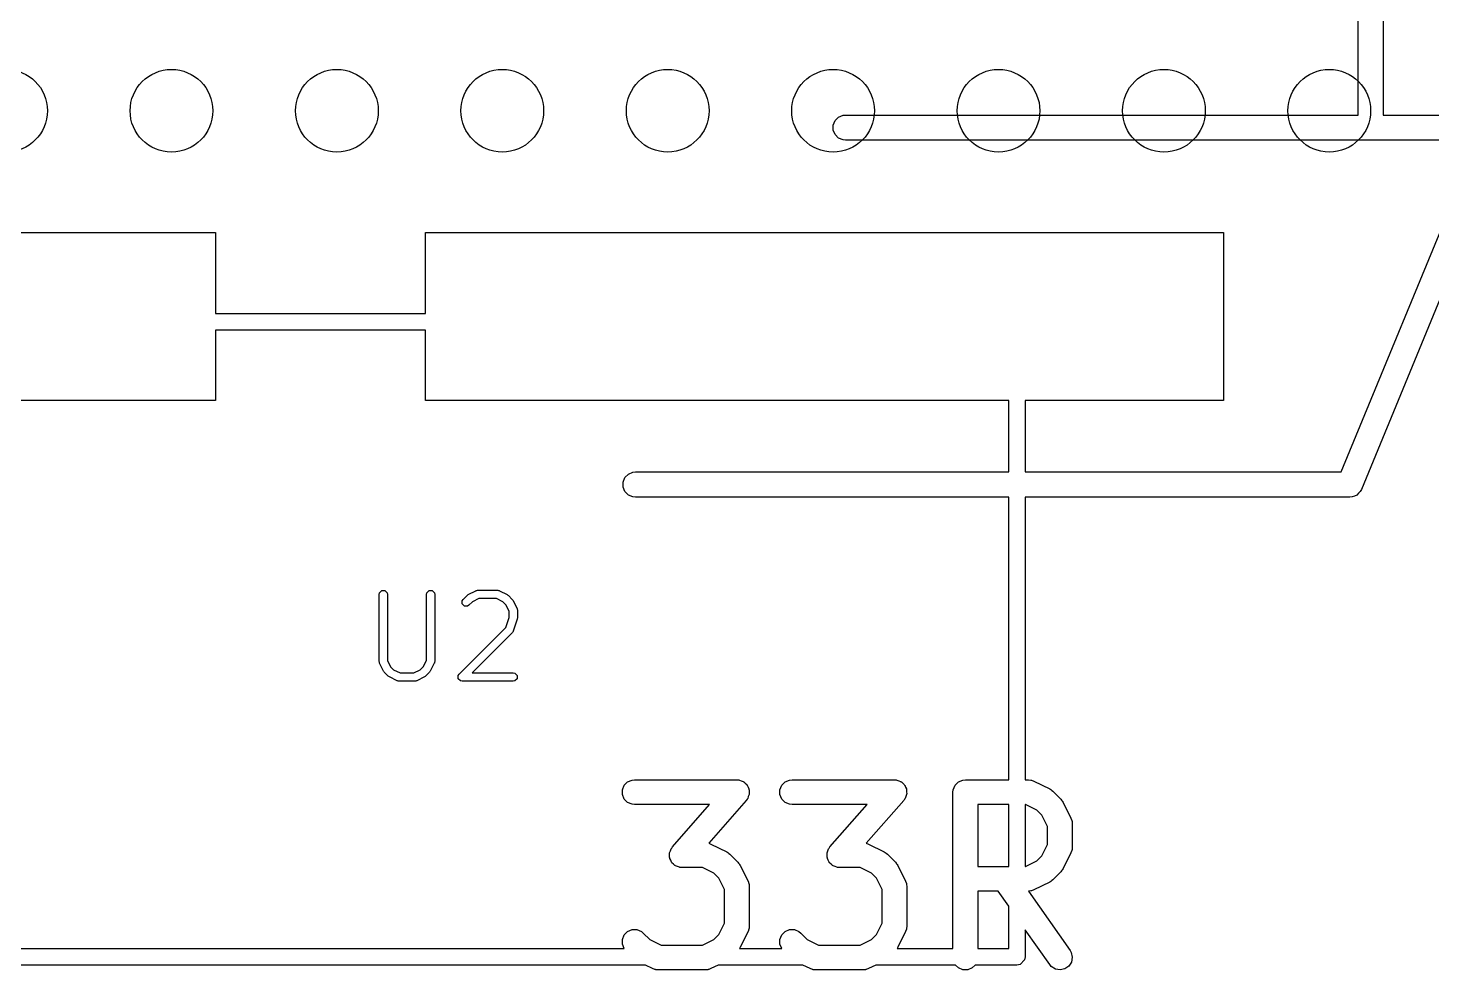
# Model space of a CAD drawing. Extents: x 0.58 to 7.69, y -5.21 to -0.56.
# Drawn here: x 3.4737 to 3.8079, y -1.6249 to -1.4006 of the extents above; entities that cross this region are included whole.
import ezdxf

# ---------------------------------------------------------------- set-up
doc = ezdxf.new("R2010")
doc.units = 0
doc.header["$MEASUREMENT"] = 0
doc.layers.add('BLACK', color=7, linetype='CONTINUOUS')

msp = doc.modelspace()

# ---------------------------------------------------------------- linework, layer by layer
at = {"layer": 'BLACK', "linetype": 'CONTINUOUS'}
for p, q in [((3.79031, -1.42129), (3.79031, -1.38929)), ((3.79631, -1.38929), (3.79631, -1.42129)), ((3.66536, -1.42371), (3.66581, -1.42262)), ((3.66581, -1.42262), (3.66664, -1.4218)), ((3.66664, -1.4218), (3.66772, -1.42135)), ((3.66772, -1.42135), (3.66831, -1.42129)), ((3.66831, -1.42129), (3.79031, -1.42129)), ((3.79631, -1.42129), (3.82331, -1.42129)), ((3.66536, -1.42488), (3.66536, -1.42371)), ((3.66581, -1.42596), (3.66536, -1.42488)), ((3.66664, -1.42679), (3.66581, -1.42596)), ((3.66772, -1.42723), (3.66664, -1.42679)), ((3.66831, -1.42729), (3.66772, -1.42723)), ((3.79331, -1.42729), (3.66831, -1.42729)), ((3.7863, -1.50629), (3.81883, -1.42729)), ((3.82532, -1.42729), (3.79108, -1.51043)), ((3.81883, -1.42729), (3.79331, -1.42729)), ((3.32831, -1.44929), (3.51831, -1.44929)), ((3.51831, -1.44929), (3.51831, -1.46856)), ((3.56831, -1.46856), (3.56831, -1.44929)), ((3.56831, -1.44929), (3.75831, -1.44929)), ((3.75831, -1.44929), (3.75831, -1.48929)), ((3.51831, -1.46856), (3.56831, -1.46856)), ((3.51831, -1.4725), (3.51831, -1.48929)), ((3.56831, -1.4725), (3.51831, -1.4725)), ((3.56831, -1.48929), (3.56831, -1.4725)), ((3.51831, -1.48929), (3.43202, -1.48929)), ((3.70715, -1.48929), (3.56831, -1.48929)), ((3.70715, -1.50629), (3.70715, -1.48929)), ((3.75831, -1.48929), (3.71109, -1.48929)), ((3.71109, -1.48929), (3.71109, -1.50629)), ((3.61581, -1.50762), (3.61664, -1.5068)), ((3.61664, -1.5068), (3.61772, -1.50635)), ((3.61772, -1.50635), (3.61831, -1.50629)), ((3.61831, -1.50629), (3.70715, -1.50629)), ((3.71109, -1.50629), (3.7863, -1.50629)), ((3.61536, -1.50871), (3.61581, -1.50762)), ((3.61536, -1.50988), (3.61536, -1.50871)), ((3.61581, -1.51096), (3.61536, -1.50988)), ((3.61664, -1.51179), (3.61581, -1.51096)), ((3.61772, -1.51223), (3.61664, -1.51179)), ((3.61831, -1.51229), (3.61772, -1.51223)), ((3.70715, -1.51229), (3.61831, -1.51229)), ((3.70715, -1.57958), (3.70715, -1.51229)), ((3.78831, -1.51229), (3.71109, -1.51229)), ((3.71109, -1.51229), (3.71109, -1.57958)), ((3.78889, -1.51223), (3.78831, -1.51229)), ((3.7889, -1.51223), (3.78889, -1.51223)), ((3.78943, -1.51201), (3.7889, -1.51223)), ((3.7889, -1.51223), (3.7889, -1.51223)), ((3.78997, -1.51179), (3.78943, -1.51201)), ((3.78998, -1.51178), (3.78997, -1.51179)), ((3.7904, -1.51136), (3.78998, -1.51178)), ((3.78998, -1.51178), (3.78998, -1.51178)), ((3.7908, -1.51096), (3.7904, -1.51136)), ((3.79108, -1.51043), (3.7908, -1.51095)), ((3.7908, -1.51095), (3.7908, -1.51096)), ((3.7908, -1.51096), (3.7908, -1.51096)), ((3.55731, -1.53544), (3.55738, -1.53506)), ((3.55731, -1.55137), (3.55731, -1.53544)), ((3.55738, -1.53506), (3.55792, -1.53453)), ((3.55792, -1.53453), (3.55867, -1.53453)), ((3.55867, -1.53453), (3.5592, -1.53506)), ((3.5592, -1.53506), (3.55928, -1.53544)), ((3.55928, -1.53544), (3.55928, -1.55114)), ((3.56856, -1.53544), (3.56863, -1.53506)), ((3.56856, -1.55114), (3.56856, -1.53544)), ((3.56863, -1.53506), (3.56917, -1.53453)), ((3.56917, -1.53453), (3.56992, -1.53453)), ((3.56992, -1.53453), (3.57045, -1.53506)), ((3.57045, -1.53506), (3.57053, -1.53544)), ((3.57053, -1.53544), (3.57053, -1.55137)), ((3.57707, -1.53694), (3.57728, -1.53662)), ((3.57707, -1.53769), (3.57707, -1.53694)), ((3.57728, -1.53662), (3.57822, -1.53568)), ((3.57822, -1.53568), (3.57835, -1.53559)), ((3.57835, -1.53559), (3.57848, -1.53549)), ((3.57848, -1.53549), (3.58035, -1.53456)), ((3.58102, -1.53642), (3.5795, -1.53718)), ((3.58035, -1.53456), (3.5804, -1.53454)), ((3.5804, -1.53454), (3.58041, -1.53453)), ((3.58041, -1.53453), (3.58057, -1.5345)), ((3.58057, -1.5345), (3.58072, -1.53446)), ((3.58072, -1.53446), (3.58074, -1.53446)), ((3.58074, -1.53446), (3.58079, -1.53445)), ((3.58079, -1.53445), (3.58548, -1.53445)), ((3.58524, -1.53642), (3.58102, -1.53642)), ((3.58677, -1.53718), (3.58524, -1.53642)), ((3.58548, -1.53445), (3.58553, -1.53446)), ((3.58553, -1.53446), (3.58555, -1.53446)), ((3.58555, -1.53446), (3.5857, -1.5345)), ((3.5857, -1.5345), (3.58585, -1.53453)), ((3.58585, -1.53453), (3.58587, -1.53454)), ((3.58587, -1.53454), (3.58592, -1.53456)), ((3.58592, -1.53456), (3.58779, -1.53549)), ((3.58779, -1.53549), (3.58792, -1.53559)), ((3.58792, -1.53559), (3.58805, -1.53568)), ((3.58805, -1.53568), (3.58899, -1.53662)), ((3.58899, -1.53662), (3.58907, -1.53675)), ((3.58907, -1.53675), (3.58917, -1.53687)), ((3.58917, -1.53687), (3.59011, -1.53875)), ((3.5776, -1.53822), (3.57707, -1.53769)), ((3.57835, -1.53822), (3.5776, -1.53822)), ((3.57867, -1.53801), (3.57835, -1.53822)), ((3.5795, -1.53718), (3.57867, -1.53801)), ((3.58748, -1.5379), (3.58677, -1.53718)), ((3.58824, -1.53942), (3.58748, -1.5379)), ((3.58824, -1.5409), (3.58824, -1.53942)), ((3.59011, -1.53875), (3.59012, -1.53879)), ((3.59012, -1.53879), (3.59014, -1.53881)), ((3.59014, -1.53881), (3.59017, -1.53896)), ((3.59017, -1.53896), (3.59021, -1.53912)), ((3.59021, -1.53912), (3.5902, -1.53914)), ((3.5902, -1.53914), (3.59021, -1.53919)), ((3.59021, -1.53919), (3.59021, -1.54106)), ((3.57634, -1.55443), (3.58743, -1.54334)), ((3.58743, -1.54334), (3.58824, -1.5409)), ((3.59016, -1.54137), (3.58922, -1.54419)), ((3.59018, -1.54122), (3.59016, -1.54137)), ((3.59021, -1.54106), (3.59018, -1.54122)), ((3.58899, -1.54457), (3.57942, -1.55414)), ((3.58901, -1.54453), (3.58899, -1.54457)), ((3.58903, -1.54452), (3.58901, -1.54453)), ((3.58911, -1.54438), (3.58903, -1.54452)), ((3.5892, -1.54425), (3.58911, -1.54438)), ((3.58922, -1.54419), (3.5892, -1.54423)), ((3.5892, -1.54423), (3.5892, -1.54425)), ((3.55732, -1.55142), (3.55731, -1.55137)), ((3.55731, -1.55144), (3.55732, -1.55142)), ((3.55735, -1.55159), (3.55731, -1.55144)), ((3.55738, -1.55175), (3.55735, -1.55159)), ((3.5574, -1.55177), (3.55738, -1.55175)), ((3.55741, -1.55181), (3.5574, -1.55177)), ((3.55835, -1.55369), (3.55741, -1.55181)), ((3.55845, -1.55381), (3.55835, -1.55369)), ((3.55928, -1.55114), (3.56004, -1.55266)), ((3.56004, -1.55266), (3.56075, -1.55338)), ((3.56075, -1.55338), (3.56228, -1.55414)), ((3.56556, -1.55414), (3.56708, -1.55338)), ((3.56708, -1.55338), (3.5678, -1.55266)), ((3.5678, -1.55266), (3.56856, -1.55114)), ((3.56948, -1.55369), (3.56939, -1.55381)), ((3.57042, -1.55181), (3.56948, -1.55369)), ((3.57044, -1.55177), (3.57042, -1.55181)), ((3.57045, -1.55175), (3.57044, -1.55177)), ((3.57048, -1.55159), (3.57045, -1.55175)), ((3.57052, -1.55144), (3.57048, -1.55159)), ((3.57053, -1.55137), (3.57052, -1.55142)), ((3.57052, -1.55142), (3.57052, -1.55144)), ((3.55853, -1.55394), (3.55845, -1.55381)), ((3.55947, -1.55488), (3.55853, -1.55394)), ((3.5596, -1.55497), (3.55947, -1.55488)), ((3.55973, -1.55507), (3.5596, -1.55497)), ((3.5616, -1.556), (3.55973, -1.55507)), ((3.56165, -1.55602), (3.5616, -1.556)), ((3.56167, -1.55603), (3.56165, -1.55602)), ((3.56182, -1.55606), (3.56167, -1.55603)), ((3.56197, -1.5561), (3.56182, -1.55606)), ((3.56199, -1.5561), (3.56197, -1.5561)), ((3.56204, -1.55611), (3.56199, -1.5561)), ((3.56579, -1.55611), (3.56204, -1.55611)), ((3.56228, -1.55414), (3.56556, -1.55414)), ((3.56584, -1.5561), (3.56579, -1.55611)), ((3.56586, -1.5561), (3.56584, -1.5561)), ((3.56601, -1.55606), (3.56586, -1.5561)), ((3.56617, -1.55603), (3.56601, -1.55606)), ((3.56618, -1.55602), (3.56617, -1.55603)), ((3.56623, -1.556), (3.56618, -1.55602)), ((3.56811, -1.55507), (3.56623, -1.556)), ((3.56823, -1.55497), (3.56811, -1.55507)), ((3.56836, -1.55488), (3.56823, -1.55497)), ((3.5693, -1.55394), (3.56836, -1.55488)), ((3.56939, -1.55381), (3.5693, -1.55394)), ((3.57613, -1.55475), (3.57634, -1.55443)), ((3.57613, -1.5555), (3.57613, -1.55475)), ((3.57666, -1.55603), (3.57613, -1.5555)), ((3.57704, -1.55611), (3.57666, -1.55603)), ((3.58923, -1.55611), (3.57704, -1.55611)), ((3.57942, -1.55414), (3.58923, -1.55414)), ((3.58923, -1.55414), (3.5896, -1.55421)), ((3.5896, -1.55603), (3.58923, -1.55611)), ((3.5896, -1.55421), (3.59014, -1.55475)), ((3.59014, -1.5555), (3.5896, -1.55603)), ((3.59014, -1.55475), (3.59014, -1.5555)), ((3.61563, -1.58089), (3.61645, -1.58007)), ((3.61645, -1.58007), (3.61751, -1.57963)), ((3.61751, -1.57963), (3.61809, -1.57958)), ((3.61809, -1.57958), (3.64246, -1.57958)), ((3.64246, -1.57958), (3.64277, -1.57961)), ((3.64277, -1.57961), (3.64284, -1.5796)), ((3.64284, -1.5796), (3.6429, -1.57962)), ((3.6429, -1.57962), (3.64304, -1.57963)), ((3.64304, -1.57963), (3.64348, -1.57982)), ((3.64348, -1.57982), (3.64394, -1.57997)), ((3.64394, -1.57997), (3.64401, -1.58004)), ((3.64401, -1.58004), (3.6441, -1.58007)), ((3.6441, -1.58007), (3.64444, -1.58041)), ((3.64444, -1.58041), (3.6448, -1.58073)), ((3.65313, -1.58089), (3.65394, -1.58007)), ((3.65394, -1.58007), (3.65501, -1.57963)), ((3.65501, -1.57963), (3.65558, -1.57958)), ((3.65558, -1.57958), (3.67996, -1.57958)), ((3.67996, -1.57958), (3.68026, -1.57961)), ((3.68026, -1.57961), (3.68034, -1.5796)), ((3.68034, -1.5796), (3.68039, -1.57962)), ((3.68039, -1.57962), (3.68053, -1.57963)), ((3.68053, -1.57963), (3.68098, -1.57982)), ((3.68098, -1.57982), (3.68143, -1.57997)), ((3.68143, -1.57997), (3.68151, -1.58004)), ((3.68151, -1.58004), (3.6816, -1.58007)), ((3.6816, -1.58007), (3.68194, -1.58041)), ((3.68194, -1.58041), (3.6823, -1.58073)), ((3.69437, -1.58089), (3.69519, -1.58007)), ((3.69519, -1.58007), (3.69625, -1.57963)), ((3.69625, -1.57963), (3.69683, -1.57958)), ((3.69683, -1.57958), (3.70715, -1.57958)), ((3.71109, -1.57958), (3.71183, -1.57958)), ((3.71183, -1.57958), (3.7124, -1.57963)), ((3.7124, -1.57963), (3.7125, -1.57967)), ((3.7125, -1.57967), (3.71261, -1.57968)), ((3.71261, -1.57968), (3.71315, -1.57989)), ((3.71315, -1.57989), (3.7169, -1.58176)), ((3.61519, -1.58195), (3.61563, -1.58089)), ((3.61519, -1.5831), (3.61519, -1.58195)), ((3.61563, -1.58417), (3.61519, -1.5831)), ((3.6448, -1.58073), (3.64485, -1.58082)), ((3.64485, -1.58082), (3.64492, -1.58089)), ((3.64492, -1.58089), (3.6451, -1.58133)), ((3.64517, -1.58355), (3.64502, -1.584)), ((3.6451, -1.58133), (3.64531, -1.58176)), ((3.64536, -1.5831), (3.64517, -1.58355)), ((3.64531, -1.58176), (3.64532, -1.58186)), ((3.64532, -1.58186), (3.64536, -1.58195)), ((3.64536, -1.58195), (3.64536, -1.58243)), ((3.64536, -1.58243), (3.64539, -1.58291)), ((3.64539, -1.58291), (3.64536, -1.583)), ((3.64536, -1.583), (3.64536, -1.5831)), ((3.65269, -1.58195), (3.65313, -1.58089)), ((3.65269, -1.5831), (3.65269, -1.58195)), ((3.65313, -1.58417), (3.65269, -1.5831)), ((3.6823, -1.58073), (3.68234, -1.58082)), ((3.68234, -1.58082), (3.68241, -1.58089)), ((3.68241, -1.58089), (3.6826, -1.58133)), ((3.68267, -1.58355), (3.68252, -1.584)), ((3.6826, -1.58133), (3.68281, -1.58176)), ((3.68285, -1.5831), (3.68267, -1.58355)), ((3.68281, -1.58176), (3.68281, -1.58186)), ((3.68281, -1.58186), (3.68285, -1.58195)), ((3.68285, -1.58195), (3.68285, -1.58243)), ((3.68285, -1.58243), (3.68288, -1.58291)), ((3.68288, -1.58291), (3.68285, -1.583)), ((3.68285, -1.583), (3.68285, -1.5831)), ((3.69388, -1.58253), (3.69393, -1.58195)), ((3.69388, -1.61974), (3.69388, -1.58253)), ((3.69393, -1.58195), (3.69437, -1.58089)), ((3.7169, -1.58176), (3.71715, -1.58192)), ((3.71715, -1.58192), (3.71722, -1.58195)), ((3.71722, -1.58195), (3.7173, -1.58201)), ((3.7173, -1.58201), (3.71739, -1.58207)), ((3.71739, -1.58207), (3.71744, -1.58213)), ((3.71744, -1.58213), (3.71767, -1.58232)), ((3.71767, -1.58232), (3.71954, -1.58419)), ((3.61645, -1.58498), (3.61563, -1.58417)), ((3.61751, -1.58542), (3.61645, -1.58498)), ((3.61809, -1.58548), (3.61751, -1.58542)), ((3.63595, -1.58548), (3.61809, -1.58548)), ((3.62712, -1.59558), (3.63595, -1.58548)), ((3.64468, -1.58447), (3.63575, -1.59468)), ((3.64486, -1.58422), (3.64468, -1.58447)), ((3.64492, -1.58417), (3.64486, -1.58422)), ((3.64494, -1.58412), (3.64492, -1.58417)), ((3.64502, -1.584), (3.64494, -1.58412)), ((3.65394, -1.58498), (3.65313, -1.58417)), ((3.65501, -1.58542), (3.65394, -1.58498)), ((3.65558, -1.58548), (3.65501, -1.58542)), ((3.67345, -1.58548), (3.65558, -1.58548)), ((3.66461, -1.59558), (3.67345, -1.58548)), ((3.68218, -1.58447), (3.67325, -1.59468)), ((3.68236, -1.58422), (3.68218, -1.58447)), ((3.68241, -1.58417), (3.68236, -1.58422)), ((3.68243, -1.58412), (3.68241, -1.58417)), ((3.68252, -1.584), (3.68243, -1.58412)), ((3.70715, -1.58548), (3.69978, -1.58548)), ((3.69978, -1.58548), (3.69978, -1.6002)), ((3.70715, -1.6002), (3.70715, -1.58548)), ((3.71113, -1.58548), (3.71109, -1.58548)), ((3.71109, -1.58548), (3.71109, -1.6002)), ((3.71383, -1.58683), (3.71113, -1.58548)), ((3.71503, -1.58803), (3.71383, -1.58683)), ((3.71954, -1.58419), (3.71973, -1.58442)), ((3.71973, -1.58442), (3.71978, -1.58447)), ((3.71978, -1.58447), (3.71984, -1.58456)), ((3.71984, -1.58456), (3.71991, -1.58464)), ((3.71991, -1.58464), (3.71994, -1.58471)), ((3.71994, -1.58471), (3.72009, -1.58496)), ((3.72009, -1.58496), (3.72197, -1.58871)), ((3.71637, -1.59072), (3.71503, -1.58803)), ((3.72197, -1.58871), (3.72217, -1.58925)), ((3.72217, -1.58925), (3.72218, -1.58935)), ((3.72218, -1.58935), (3.72222, -1.58945)), ((3.72222, -1.58945), (3.72228, -1.59003)), ((3.72228, -1.59003), (3.72228, -1.59565)), ((3.71637, -1.59495), (3.71637, -1.59072)), ((3.62641, -1.59714), (3.62644, -1.59705)), ((3.62644, -1.59762), (3.62641, -1.59714)), ((3.62644, -1.59695), (3.62663, -1.59651)), ((3.62644, -1.59705), (3.62644, -1.59695)), ((3.62663, -1.59651), (3.62678, -1.59605)), ((3.62678, -1.59605), (3.62686, -1.59594)), ((3.62686, -1.59594), (3.62688, -1.59589)), ((3.62688, -1.59589), (3.62694, -1.59583)), ((3.62694, -1.59583), (3.62712, -1.59558)), ((3.63575, -1.59468), (3.63628, -1.59489)), ((3.63628, -1.59489), (3.64003, -1.59676)), ((3.64003, -1.59676), (3.64028, -1.59692)), ((3.64028, -1.59692), (3.64035, -1.59695)), ((3.64035, -1.59695), (3.64043, -1.59701)), ((3.64043, -1.59701), (3.64052, -1.59707)), ((3.64052, -1.59707), (3.64057, -1.59713)), ((3.64057, -1.59713), (3.6408, -1.59731)), ((3.66391, -1.59714), (3.66394, -1.59705)), ((3.66394, -1.59762), (3.66391, -1.59714)), ((3.66394, -1.59695), (3.66412, -1.59651)), ((3.66394, -1.59705), (3.66394, -1.59695)), ((3.66412, -1.59651), (3.66427, -1.59605)), ((3.66427, -1.59605), (3.66436, -1.59594)), ((3.66436, -1.59594), (3.66438, -1.59589)), ((3.66438, -1.59589), (3.66443, -1.59583)), ((3.66443, -1.59583), (3.66461, -1.59558)), ((3.67325, -1.59468), (3.67378, -1.59489)), ((3.67378, -1.59489), (3.67753, -1.59676)), ((3.67753, -1.59676), (3.67778, -1.59692)), ((3.67778, -1.59692), (3.67785, -1.59695)), ((3.67785, -1.59695), (3.67793, -1.59701)), ((3.67793, -1.59701), (3.67802, -1.59707)), ((3.67802, -1.59707), (3.67807, -1.59713)), ((3.67807, -1.59713), (3.6783, -1.59731)), ((3.71503, -1.59765), (3.71637, -1.59495)), ((3.72197, -1.59697), (3.72009, -1.60072)), ((3.72217, -1.59643), (3.72197, -1.59697)), ((3.72218, -1.59633), (3.72217, -1.59643)), ((3.72222, -1.59623), (3.72218, -1.59633)), ((3.72228, -1.59565), (3.72222, -1.59623)), ((3.62644, -1.5981), (3.62644, -1.59762)), ((3.62648, -1.59819), (3.62644, -1.5981)), ((3.62649, -1.59829), (3.62648, -1.59819)), ((3.6267, -1.59872), (3.62649, -1.59829)), ((3.62688, -1.59917), (3.6267, -1.59872)), ((3.62695, -1.59924), (3.62688, -1.59917)), ((3.627, -1.59933), (3.62695, -1.59924)), ((3.62736, -1.59964), (3.627, -1.59933)), ((3.6277, -1.59998), (3.62736, -1.59964)), ((3.62779, -1.60002), (3.6277, -1.59998)), ((3.62786, -1.60009), (3.62779, -1.60002)), ((3.62832, -1.60024), (3.62786, -1.60009)), ((3.62876, -1.60042), (3.62832, -1.60024)), ((3.6289, -1.60044), (3.62876, -1.60042)), ((3.62896, -1.60045), (3.6289, -1.60044)), ((3.62903, -1.60045), (3.62896, -1.60045)), ((3.62934, -1.60048), (3.62903, -1.60045)), ((3.63427, -1.60048), (3.62934, -1.60048)), ((3.63696, -1.60183), (3.63427, -1.60048)), ((3.6408, -1.59731), (3.64267, -1.59919)), ((3.64267, -1.59919), (3.64286, -1.59941)), ((3.64286, -1.59941), (3.64292, -1.59947)), ((3.64292, -1.59947), (3.64298, -1.59955)), ((3.64298, -1.59955), (3.64304, -1.59964)), ((3.64304, -1.59964), (3.64307, -1.59971)), ((3.64307, -1.59971), (3.64323, -1.59996)), ((3.64323, -1.59996), (3.6451, -1.6037)), ((3.66394, -1.5981), (3.66394, -1.59762)), ((3.66398, -1.59819), (3.66394, -1.5981)), ((3.66398, -1.59829), (3.66398, -1.59819)), ((3.66419, -1.59872), (3.66398, -1.59829)), ((3.66438, -1.59917), (3.66419, -1.59872)), ((3.66445, -1.59924), (3.66438, -1.59917)), ((3.66449, -1.59933), (3.66445, -1.59924)), ((3.66485, -1.59964), (3.66449, -1.59933)), ((3.66519, -1.59998), (3.66485, -1.59964)), ((3.66528, -1.60002), (3.66519, -1.59998)), ((3.66536, -1.60009), (3.66528, -1.60002)), ((3.66581, -1.60024), (3.66536, -1.60009)), ((3.66626, -1.60042), (3.66581, -1.60024)), ((3.6664, -1.60044), (3.66626, -1.60042)), ((3.66645, -1.60045), (3.6664, -1.60044)), ((3.66653, -1.60045), (3.66645, -1.60045)), ((3.66683, -1.60048), (3.66653, -1.60045)), ((3.67176, -1.60048), (3.66683, -1.60048)), ((3.67446, -1.60183), (3.67176, -1.60048)), ((3.6783, -1.59731), (3.68017, -1.59919)), ((3.68017, -1.59919), (3.68036, -1.59941)), ((3.68036, -1.59941), (3.68041, -1.59947)), ((3.68041, -1.59947), (3.68047, -1.59955)), ((3.68047, -1.59955), (3.68054, -1.59964)), ((3.68054, -1.59964), (3.68057, -1.59971)), ((3.68057, -1.59971), (3.68072, -1.59996)), ((3.68072, -1.59996), (3.6826, -1.6037)), ((3.69978, -1.6002), (3.70715, -1.6002)), ((3.71109, -1.6002), (3.71113, -1.6002)), ((3.71113, -1.6002), (3.71383, -1.59885)), ((3.71383, -1.59885), (3.71503, -1.59765)), ((3.63816, -1.60303), (3.63696, -1.60183)), ((3.63951, -1.60572), (3.63816, -1.60303)), ((3.6451, -1.6037), (3.64531, -1.60425)), ((3.67566, -1.60303), (3.67446, -1.60183)), ((3.677, -1.60572), (3.67566, -1.60303)), ((3.6826, -1.6037), (3.6828, -1.60425)), ((3.71715, -1.60376), (3.7169, -1.60392)), ((3.71722, -1.60373), (3.71715, -1.60376)), ((3.7173, -1.60366), (3.71722, -1.60373)), ((3.71739, -1.60361), (3.7173, -1.60366)), ((3.71744, -1.60355), (3.71739, -1.60361)), ((3.71767, -1.60336), (3.71744, -1.60355)), ((3.71954, -1.60149), (3.71767, -1.60336)), ((3.71973, -1.60126), (3.71954, -1.60149)), ((3.71978, -1.60121), (3.71973, -1.60126)), ((3.71984, -1.60112), (3.71978, -1.60121)), ((3.71991, -1.60104), (3.71984, -1.60112)), ((3.71994, -1.60097), (3.71991, -1.60104)), ((3.72009, -1.60072), (3.71994, -1.60097)), ((3.63951, -1.6137), (3.63951, -1.60572)), ((3.64531, -1.60425), (3.64532, -1.60435)), ((3.64532, -1.60435), (3.64536, -1.60445)), ((3.64536, -1.60445), (3.64541, -1.60503)), ((3.64541, -1.60503), (3.64541, -1.6144)), ((3.677, -1.6137), (3.677, -1.60572)), ((3.6828, -1.60425), (3.68281, -1.60435)), ((3.68281, -1.60435), (3.68285, -1.60445)), ((3.68285, -1.60445), (3.68291, -1.60503)), ((3.68291, -1.60503), (3.68291, -1.6144)), ((3.70467, -1.6061), (3.69978, -1.6061)), ((3.69978, -1.6061), (3.69978, -1.61974)), ((3.70715, -1.60965), (3.70467, -1.6061)), ((3.7124, -1.60605), (3.71187, -1.6061)), ((3.71187, -1.6061), (3.72175, -1.62021)), ((3.7125, -1.60601), (3.7124, -1.60605)), ((3.71261, -1.606), (3.7125, -1.60601)), ((3.71315, -1.60579), (3.71261, -1.606)), ((3.7169, -1.60392), (3.71315, -1.60579)), ((3.70715, -1.61974), (3.70715, -1.60965)), ((3.63816, -1.6164), (3.63951, -1.6137)), ((3.67566, -1.6164), (3.677, -1.6137)), ((3.61519, -1.61757), (3.61563, -1.61651)), ((3.61563, -1.61651), (3.61645, -1.61569)), ((3.61645, -1.61569), (3.61751, -1.61525)), ((3.61751, -1.61525), (3.61867, -1.61525)), ((3.61867, -1.61525), (3.61973, -1.61569)), ((3.61973, -1.61569), (3.62018, -1.61606)), ((3.62018, -1.61606), (3.62171, -1.6176)), ((3.63696, -1.6176), (3.63816, -1.6164)), ((3.6451, -1.61572), (3.64323, -1.61947)), ((3.64531, -1.61518), (3.6451, -1.61572)), ((3.64532, -1.61507), (3.64531, -1.61518)), ((3.64536, -1.61498), (3.64532, -1.61507)), ((3.64541, -1.6144), (3.64536, -1.61498)), ((3.65269, -1.61757), (3.65313, -1.61651)), ((3.65313, -1.61651), (3.65394, -1.61569)), ((3.65394, -1.61569), (3.65501, -1.61525)), ((3.65501, -1.61525), (3.65616, -1.61525)), ((3.65616, -1.61525), (3.65723, -1.61569)), ((3.65723, -1.61569), (3.65767, -1.61606)), ((3.65767, -1.61606), (3.65921, -1.6176)), ((3.67446, -1.6176), (3.67566, -1.6164)), ((3.6826, -1.61572), (3.68072, -1.61947)), ((3.6828, -1.61518), (3.6826, -1.61572)), ((3.68281, -1.61507), (3.6828, -1.61518)), ((3.68285, -1.61498), (3.68281, -1.61507)), ((3.68291, -1.6144), (3.68285, -1.61498)), ((3.71691, -1.62359), (3.71109, -1.61528)), ((3.71109, -1.61528), (3.71109, -1.62171)), ((3.41581, -1.61974), (3.61561, -1.61974)), ((3.61519, -1.61872), (3.61519, -1.61757)), ((3.61561, -1.61974), (3.61519, -1.61872)), ((3.62171, -1.6176), (3.62441, -1.61895)), ((3.62441, -1.61895), (3.63427, -1.61895)), ((3.63427, -1.61895), (3.63696, -1.6176)), ((3.64307, -1.61972), (3.64306, -1.61974)), ((3.64306, -1.61974), (3.65311, -1.61974)), ((3.64323, -1.61947), (3.64307, -1.61972)), ((3.65269, -1.61872), (3.65269, -1.61757)), ((3.65311, -1.61974), (3.65269, -1.61872)), ((3.65921, -1.6176), (3.66191, -1.61895)), ((3.66191, -1.61895), (3.67176, -1.61895)), ((3.67176, -1.61895), (3.67446, -1.6176)), ((3.68057, -1.61972), (3.68056, -1.61974)), ((3.68056, -1.61974), (3.69388, -1.61974)), ((3.68072, -1.61947), (3.68057, -1.61972)), ((3.69978, -1.61974), (3.70715, -1.61974)), ((3.72175, -1.62021), (3.72203, -1.62071)), ((3.62067, -1.62368), (3.41384, -1.62368)), ((3.62239, -1.62454), (3.62067, -1.62368)), ((3.63801, -1.62368), (3.63628, -1.62454)), ((3.65816, -1.62368), (3.63801, -1.62368)), ((3.65989, -1.62454), (3.65816, -1.62368)), ((3.6755, -1.62368), (3.67378, -1.62454)), ((3.69451, -1.62368), (3.6755, -1.62368)), ((3.69519, -1.62435), (3.69451, -1.62368)), ((3.69915, -1.62368), (3.69847, -1.62435)), ((3.70912, -1.62368), (3.69915, -1.62368)), ((3.70987, -1.62353), (3.70912, -1.62368)), ((3.71094, -1.62246), (3.70987, -1.62353)), ((3.71109, -1.62171), (3.71094, -1.62246)), ((3.71728, -1.62403), (3.71691, -1.62359)), ((3.72208, -1.62297), (3.72146, -1.62394)), ((3.72203, -1.62071), (3.72228, -1.62183)), ((3.72228, -1.62183), (3.72208, -1.62297)), ((3.62293, -1.62475), (3.62239, -1.62454)), ((3.62304, -1.62475), (3.62293, -1.62475)), ((3.62314, -1.62479), (3.62304, -1.62475)), ((3.62371, -1.62485), (3.62314, -1.62479)), ((3.63496, -1.62485), (3.62371, -1.62485)), ((3.63554, -1.62479), (3.63496, -1.62485)), ((3.63564, -1.62475), (3.63554, -1.62479)), ((3.63574, -1.62475), (3.63564, -1.62475)), ((3.63628, -1.62454), (3.63574, -1.62475)), ((3.66043, -1.62475), (3.65989, -1.62454)), ((3.66054, -1.62475), (3.66043, -1.62475)), ((3.66063, -1.62479), (3.66054, -1.62475)), ((3.66121, -1.62485), (3.66063, -1.62479)), ((3.67246, -1.62485), (3.66121, -1.62485)), ((3.67303, -1.62479), (3.67246, -1.62485)), ((3.67313, -1.62475), (3.67303, -1.62479)), ((3.67324, -1.62475), (3.67313, -1.62475)), ((3.67378, -1.62454), (3.67324, -1.62475)), ((3.69625, -1.62479), (3.69519, -1.62435)), ((3.69741, -1.62479), (3.69625, -1.62479)), ((3.69847, -1.62435), (3.69741, -1.62479)), ((3.71826, -1.62465), (3.71728, -1.62403)), ((3.71939, -1.62485), (3.71826, -1.62465)), ((3.72052, -1.6246), (3.71939, -1.62485)), ((3.72146, -1.62394), (3.72052, -1.6246))]:
    msp.add_line(p, q, dxfattribs=at)
at = {"layer": 'BLACK'}
for centre in [(3.4685, -1.42028), (3.50787, -1.42028), (3.54724, -1.42028), (3.58661, -1.42028), (3.62598, -1.42028), (3.66535, -1.42028), (3.70472, -1.42028), (3.74409, -1.42028), (3.78346, -1.42028)]:
    msp.add_circle(centre, 0.00984, dxfattribs=at)

doc.saveas('drawing.dxf')
